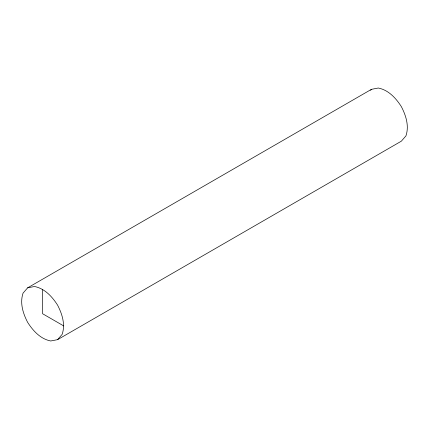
<?xml version="1.0" encoding="UTF-8"?>
<svg xmlns="http://www.w3.org/2000/svg" width="429" height="429" viewBox="0 0 429 429"><rect width="100%" height="100%" fill="white"/><g stroke="black" fill="none" stroke-linecap="round" stroke-linejoin="round"><path stroke-width="0.64" d="M27.649 287.832L34.508 286.497C44.809 288.54 52.134 296.632 57.566 305.105C62.184 314.049 65.53 324.437 62.151 334.373L57.566 339.655L50.702 340.985C40.406 338.942 33.081 330.85 27.649 322.377C23.027 313.438 19.68 303.051 23.059 293.109L27.649 287.832L371.434 89.345L378.298 88.015C388.594 90.058 395.919 98.15 401.351 106.623C405.973 115.562 409.32 125.949 405.941 135.891L401.351 141.168L57.566 339.655M370.602 90.305L371.434 89.345M63.76 325.954L42.605 313.744L42.605 289.312"/></g></svg>
